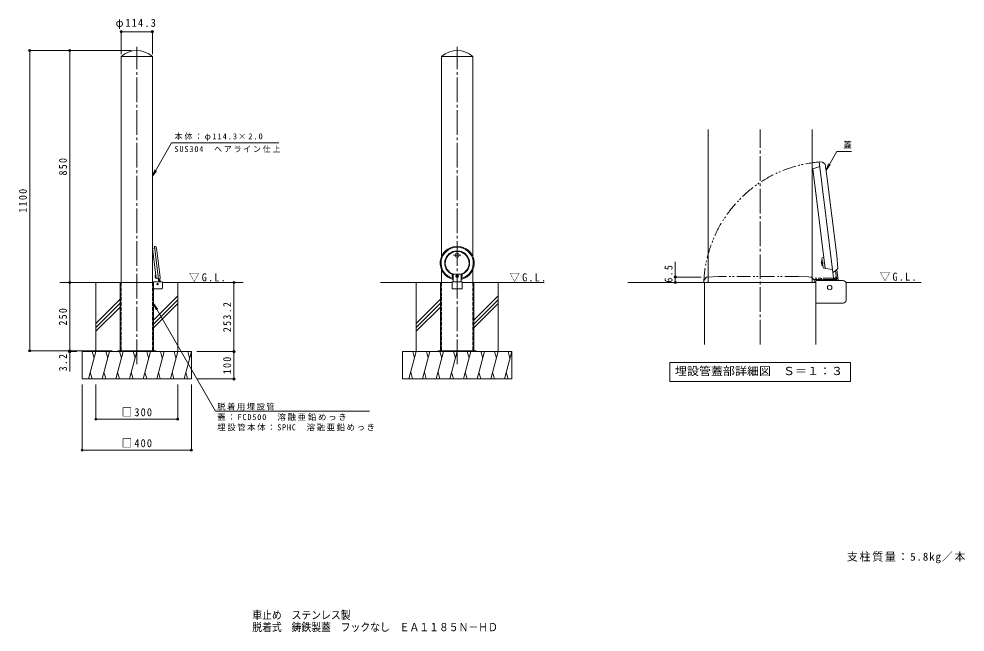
# Model space of a CAD drawing. Units: millimetres at full size, sheet at 1:10, with parts at other scales. Extents: x -1642 to 1825, y -1369 to 878.
import ezdxf
from ezdxf.enums import TextEntityAlignment as Align

# ---------------------------------------------------------------- set-up
doc = ezdxf.new("R2010")
doc.units = ezdxf.units.MM
doc.header["$LTSCALE"] = 10
doc.header["$PDMODE"] = 32
doc.header["$PDSIZE"] = 8
for name, pattern in [('CHAIN1', [8, 5, -1, 1, -1]), ('CHAIN2', [12, 9, -1, 1, -1]), ('DASHED1', [1.8, 1.2, -0.6]), ('DOUBLE_CHAIN1', [8.8, 5, -1, 0.6, -0.6, 0.6, -1]), ('DOUBLE_CHAIN2', [12.8, 9, -1, 0.6, -0.6, 0.6, -1])]:
    doc.linetypes.add(name, pattern=pattern)
for name, color, linetype, lineweight in [('C-0', 4, 'Continuous', 9), ('C-1', 6, 'Continuous', 9), ('C-2', 3, 'Continuous', 9), ('C-3', 4, 'Continuous', 9), ('C-4', 7, 'Continuous', 9), ('C-5', 7, 'Continuous', 9), ('C-6', 2, 'Continuous', 9), ('C-7', 2, 'Continuous', 9), ('C-9', 7, 'Continuous', 9), ('C-B', 2, 'Continuous', 9), ('C-E', 6, 'Continuous', 9), ('D-0', 4, 'Continuous', 9), ('D-1', 6, 'Continuous', 9), ('D-2', 3, 'Continuous', 9), ('D-4', 7, 'Continuous', 9), ('D-5', 7, 'Continuous', 9), ('D-6', 2, 'Continuous', 9), ('D-9', 7, 'DOUBLE_CHAIN1', 9), ('D-B', 2, 'Continuous', 9), ('D-E', 4, 'Continuous', 9)]:
    doc.layers.add(name, color=color, linetype=linetype, lineweight=lineweight)
doc.layers.add('F-5_F-5ﾚｲﾔ', color=2, linetype='Continuous')
doc.styles.add('ＭＳ ゴシック', font='')
doc.styles.get('ＭＳ ゴシック').set_extended_font_data('MS Gothic')

msp = doc.modelspace()

# ---------------------------------------------------------------- linework, layer by layer
at = {"layer": 'C-0', "color": 7, "linetype": 'CHAIN2'}
for p, q in [((-1210, -386.84), (-1210, 774.89)), ((-35.92, -386.84), (-35.92, 774.89)), ((-22.19, 11.8), (-49.65, 11.81)), ((-31.38, -65), (-40.46, -65))]:
    msp.add_line(p, q, dxfattribs=at)
at = {"layer": 'C-0'}
for p, q in [((-1152.16, 36.97), (-1144.4, 39.38)), ((-1152.16, 36.97), (-1138.7, -72.68)), ((-1130.1, -77.08), (-1145.01, 44.35)), ((-1141.45, 44.08), (-1144.76, 44.57)), ((-1138.69, 42.1), (-1141.45, 44.08)), ((-1138.69, 42.1), (-1136.55, 28.76)), ((-1125.85, -58.35), (-1136.55, 28.76)), ((-1124.63, -72.39), (-1125.85, -58.35)), ((-53.42, -72.65), (-53.92, -62.81)), ((-52.78, -58.74), (-48.63, -58.08)), ((-51.42, -76.6), (-51.42, -62.81)), ((-19.06, -58.74), (-23.21, -58.08)), ((-20.42, -76.6), (-20.42, -62.81)), ((-18.42, -72.65), (-17.92, -62.81)), ((-1130.1, -77.08), (-1127.08, -75.4)), ((-1127.08, -75.4), (-1125.66, -73.82)), ((-1125.66, -73.82), (-1124.63, -72.39)), ((-53.42, -72.65), (-51.42, -76.6)), ((-18.42, -72.65), (-20.42, -76.6))]:
    msp.add_line(p, q, dxfattribs=at)
msp.add_lwpolyline([(-1130.51, -73.77), (-1135.62, -73.13), (-1138.7, -72.68)], dxfattribs=at)
msp.add_arc((-1144.81, 44.38), 0.2, 75.79398, 187, dxfattribs=at)
for centre, major_axis, start_param, end_param in [((-35.92, -16.98), (-62.3, 0), 1.8222333, 7.6025447), ((-35.92, -16.98), (-59, 0), 1.8719374, 7.5528405), ((-35.92, -16.98), (-45.5, 0), 1.9503156, 7.4744624), ((-35.92, -16.98), (-43.5, 0), 1.8674119, 7.557366), ((-45.92, -62.81), (-8, 0), 5.74195, 6.2831853), ((-45.92, -62.81), (-5.5, 0), 5.2285346, 6.2831853), ((-25.92, -62.81), (-5.5, 0), 3.1415927, 4.1962434), ((-25.92, -62.81), (-8, 0), 3.1415927, 3.682828)]:
    msp.add_ellipse(centre, major_axis=major_axis, ratio=0.988, start_param=start_param, end_param=end_param, dxfattribs=at)
at = {"layer": 'C-1'}
for p, q in [((-1271.3, -338.19), (-1271.3, -88.19)), ((-1148.7, -88.19), (-1271.28, -88.19)), ((-1148.7, -338.19), (-1148.7, -88.19)), ((-1115.5, -89.19), (-1115.5, -107.59)), ((-97.22, -338.19), (-97.22, -88.19)), ((-54.22, -88.19), (-97.22, -88.19)), ((-54.22, -85.89), (-17.62, -85.89)), ((-54.22, -110.89), (-54.22, -85.89)), ((25.38, -88.19), (-17.62, -88.19)), ((25.38, -338.19), (25.38, -88.19)), ((-1118.8, -110.89), (-1148.7, -110.89)), ((-1140, -338.19), (-1280, -338.19)), ((-1280, -338.19), (-1280, -341.39)), ((-1140, -341.39), (-1140, -338.19)), ((34.08, -338.19), (-105.92, -338.19)), ((-105.92, -338.19), (-105.92, -341.39)), ((34.08, -341.39), (34.08, -338.19))]:
    msp.add_line(p, q, dxfattribs=at)
at = {"layer": 'C-1', "linetype": 'DASHED1'}
for p, q in [((-1269, -338.19), (-1269, -88.19)), ((-1151, -338.19), (-1151, -88.19)), ((-94.92, -338.19), (-94.92, -88.19)), ((23.08, -338.19), (23.08, -88.19)), ((-1222.5, -338.19), (-1222.5, -341.39)), ((-1197.5, -338.19), (-1197.5, -341.39)), ((-48.42, -338.19), (-48.42, -341.39)), ((-23.42, -338.19), (-23.42, -341.39))]:
    msp.add_line(p, q, dxfattribs=at)
at = {"layer": 'C-1'}
for points in [[(-1148.7, -88.19), (-1148.7, -85.89), (-1118.8, -85.89)], [(-54.22, -110.89), (-17.62, -110.89), (-17.62, -85.89)]]:
    msp.add_lwpolyline(points, dxfattribs=at)
for centre, start, end in [((-1118.8, -89.19), 0, 90), ((-1118.8, -107.59), 270, 0)]:
    msp.add_arc(centre, 3.3, start, end, dxfattribs=at)
at = {"layer": 'C-2'}
for p, q in [((-1267.15, -88.19), (-1267.15, 740.24)), ((-1267.15, 740.24), (-1152.85, 740.24)), ((-1152.85, 740.24), (-1152.85, -88.19)), ((-93.07, 740.24), (21.23, 740.24)), ((-93.07, 7.52), (-93.07, 740.24)), ((21.23, 740.24), (21.23, 7.52)), ((-93.07, -88.19), (-93.07, -41.49)), ((21.23, -41.49), (21.23, -88.19))]:
    msp.add_line(p, q, dxfattribs=at)
at = {"layer": 'C-2', "linetype": 'DASHED1'}
for p, q in [((-1267.15, -88.19), (-1267.15, -338.19)), ((-1152.85, -88.19), (-1152.85, -338.19)), ((-93.07, -88.19), (-93.07, -338.19)), ((21.23, -88.19), (21.23, -338.19))]:
    msp.add_line(p, q, dxfattribs=at)
at = {"layer": 'C-2'}
for centre in [(-1210, 675.31), (-35.92, 675.31)]:
    msp.add_arc(centre, 86.5, 48.64723, 131.35277, dxfattribs=at)
at = {"layer": 'C-3'}
for p, q in [((-42.92, 10.76), (-42.92, 12.85)), ((-28.92, 10.81), (-28.92, 12.81))]:
    msp.add_line(p, q, dxfattribs=at)
for centre, start, end in [((-35.92, 12.81), 0, 179.66042), ((-35.92, 10.81), 180.33958, 0)]:
    msp.add_arc(centre, 7, start, end, dxfattribs=at)
at = {"layer": 'C-4'}
for p, q in [((-1267.15, 833.74), (-1267.15, 749.01)), ((-1152.85, 833.74), (-1152.85, 749.01)), ((-1267.15, 830.74), (-1152.85, 830.74)), ((-1605.44, 761.81), (-1230, 761.81)), ((-1602.44, 761.81), (-1602.44, -338.19)), ((-1455.69, -88.19), (-1455.69, 761.81)), ((-1455.69, -88.19), (-1455.69, -338.19)), ((-853.9, -88.19), (-853.9, -341.39)), ((-1605.44, -338.19), (-1300, -338.19)), ((-1458.69, -341.39), (-1430, -341.39)), ((-1455.69, -338.19), (-1455.69, -341.39)), ((-1455.69, -341.39), (-1455.69, -414.5)), ((-850.9, -341.39), (-990, -341.39)), ((-853.9, -341.39), (-853.9, -441.39)), ((-850.9, -441.39), (-990, -441.39)), ((-1410, -705.29), (-1410, -461.39)), ((-1360, -591.7), (-1360, -461.39)), ((-1060, -591.7), (-1060, -461.39)), ((-1010, -705.29), (-1010, -461.39)), ((-1360, -588.7), (-1060, -588.7)), ((-1410, -702.29), (-1010, -702.29))]:
    msp.add_line(p, q, dxfattribs=at)
for p in [(-1267.15, 830.74), (-1152.85, 830.74), (-1602.44, 761.81), (-1455.69, 761.81), (-1455.69, -88.19), (-853.9, -88.19), (-1602.44, -338.19), (-1455.69, -338.19), (-1455.69, -341.39), (-853.9, -341.39), (-853.9, -441.39), (-1360, -588.7), (-1060, -588.7), (-1410, -702.29), (-1010, -702.29)]:
    msp.add_point(p, dxfattribs=at)
at = {"layer": 'C-5'}
for p, q in [((-1152.85, 301.51), (-1082.21, 423.86)), ((-1082.21, 423.86), (-689.45, 423.86)), ((-1152.85, 301.51), (-1143.28, 324.61)), ((-1152.85, 301.51), (-1137.63, 321.34)), ((-1148.7, -165.52), (-1139.13, -188.61)), ((-1148.7, -165.52), (-921.23, -559.5)), ((-1148.7, -165.52), (-1133.48, -185.35)), ((-357.09, -559.5), (-921.23, -559.5))]:
    msp.add_line(p, q, dxfattribs=at)
at = {"layer": 'C-6', "linetype": 'CHAIN1'}
msp.add_line((-1142.78, -66.81), (-1139.47, -66.41), dxfattribs=at)
at = {"layer": 'C-6'}
for p, q in [((-1142.02, -63.7), (-1142.72, -64.59)), ((-1142.72, -64.59), (-1141.72, -64.47)), ((-1142.18, -68.96), (-1142.72, -64.59)), ((-1142.18, -68.96), (-1141.19, -68.83)), ((-1141.29, -69.65), (-1142.18, -68.96)), ((-1142.02, -63.7), (-1141.82, -63.67)), ((-1141.29, -69.65), (-1142.02, -63.7)), ((-1141.82, -63.67), (-1141.09, -69.63)), ((-50.92, -85.89), (-50.92, -62.73)), ((-25.92, -57.79), (-45.92, -57.79)), ((-20.92, -62.73), (-20.92, -85.89)), ((-1141.29, -69.65), (-1141.09, -69.63)), ((-1125.79, -85.89), (-1127.08, -75.4)), ((-1124.18, -85.89), (-1125.66, -73.82))]:
    msp.add_line(p, q, dxfattribs=at)
msp.add_arc((-1126.12, -82.41), 1.5, 273.17745, 7, dxfattribs=at)
for centre, start_param, end_param in [((-45.92, -62.73), 4.712389, 6.2831853), ((-25.92, -62.73), 3.1415927, 4.712389)]:
    msp.add_ellipse(centre, major_axis=(-5, 0), ratio=0.988, start_param=start_param, end_param=end_param, dxfattribs=at)
at = {"layer": 'C-7'}
for p, q in [((-35.92, -63.29), (-37.42, -64.14)), ((-34.42, -64.14), (-35.92, -63.29)), ((-34.42, -65.85), (-35.92, -66.71)), ((-34.42, -65.85), (-34.42, -64.14))]:
    msp.add_line(p, q, dxfattribs=at)
msp.add_lwpolyline([(-35.92, -66.71), (-37.42, -65.85), (-37.42, -64.14)], dxfattribs=at)
for major_axis in [(-4.75, 0), (-4.25, 0)]:
    msp.add_ellipse((-35.92, -65), major_axis=major_axis, ratio=0.988, dxfattribs=at)
at = {"layer": 'C-9'}
for p, q in [((-50.92, -62.83), (-50.92, -79.49)), ((-20.92, -62.83), (-20.92, -77.73)), ((-1130.1, -77.08), (-1129.02, -85.89))]:
    msp.add_line(p, q, dxfattribs=at)
msp.add_arc((-1129.6, -81.11), 3.2, 277, 7, dxfattribs=at)
at = {"layer": 'C-B'}
for p, q in [((-1142.06, -61.69), (-1141.73, -60.89)), ((-1142.06, -61.69), (-1141.82, -63.67)), ((-1140.17, -60.7), (-1141.73, -60.89)), ((-1138.77, -72.11), (-1140.32, -72.3))]:
    msp.add_line(p, q, dxfattribs=at)
msp.add_lwpolyline([(-1141.09, -69.63), (-1140.85, -71.61), (-1140.32, -72.3)], dxfattribs=at)
at = {"layer": 'C-E'}
for p, q in [((-1269.43, -88.19), (-1491.5, -88.19)), ((-1360, -341.39), (-1360, -88.19)), ((-1115.66, -88.19), (-820.32, -88.19)), ((-1060, -341.39), (-1060, -88.19)), ((-97.22, -88.19), (-317.42, -88.19)), ((-185.92, -341.39), (-185.92, -88.19)), ((25.38, -88.19), (282.68, -88.19)), ((114.08, -341.39), (114.08, -88.19)), ((-1060, -137.27), (-1148.7, -225.97)), ((114.08, -137.27), (25.38, -225.97)), ((-1271.3, -149.69), (-1360, -238.39)), ((-1271.3, -163.83), (-1360, -252.53)), ((-1060, -151.41), (-1148.7, -240.11)), ((-1060, -165.55), (-1148.7, -254.25)), ((-97.22, -149.69), (-185.92, -238.39)), ((-97.22, -163.83), (-185.92, -252.53)), ((114.08, -151.41), (25.38, -240.11)), ((114.08, -165.55), (25.38, -254.25)), ((-1271.3, -177.97), (-1360, -266.67)), ((-97.22, -177.97), (-185.92, -266.67)), ((-1410, -341.39), (-1010, -341.39)), ((-1410, -441.39), (-1410, -341.39)), ((-1360, -341.39), (-1386.8, -441.39)), ((-1373.05, -341.39), (-1366.52, -365.74)), ((-1310, -341.39), (-1336.8, -441.39)), ((-1323.05, -341.39), (-1316.52, -365.74)), ((-1260, -341.39), (-1286.8, -441.39)), ((-1273.05, -341.39), (-1266.52, -365.74)), ((-1210, -341.39), (-1236.8, -441.39)), ((-1223.05, -341.39), (-1216.52, -365.74)), ((-1160, -341.39), (-1186.8, -441.39)), ((-1173.05, -341.39), (-1166.52, -365.74)), ((-1110, -341.39), (-1136.8, -441.39)), ((-1123.05, -341.39), (-1116.52, -365.74)), ((-1060, -341.39), (-1086.8, -441.39)), ((-1073.05, -341.39), (-1066.52, -365.74)), ((-1010, -341.39), (-1036.8, -441.39)), ((-1023.05, -341.39), (-1016.52, -365.74)), ((-1010, -441.39), (-1010, -341.39)), ((-235.92, -341.39), (164.08, -341.39)), ((-235.92, -441.39), (-235.92, -341.39)), ((-185.92, -341.39), (-212.71, -441.39)), ((-198.97, -341.39), (-192.44, -365.74)), ((-135.92, -341.39), (-162.71, -441.39)), ((-148.97, -341.39), (-142.44, -365.74)), ((-85.92, -341.39), (-112.71, -441.39)), ((-98.97, -341.39), (-92.44, -365.74)), ((-35.92, -341.39), (-62.71, -441.39)), ((-48.97, -341.39), (-42.44, -365.74)), ((14.08, -341.39), (-12.71, -441.39)), ((1.03, -341.39), (7.56, -365.74)), ((64.08, -341.39), (37.29, -441.39)), ((51.03, -341.39), (57.56, -365.74)), ((114.08, -341.39), (87.29, -441.39)), ((101.03, -341.39), (107.56, -365.74)), ((164.08, -341.39), (137.29, -441.39)), ((151.03, -341.39), (157.56, -365.74)), ((164.08, -441.39), (164.08, -341.39)), ((-1410, -441.39), (-1010, -441.39)), ((-1373.75, -441.39), (-1380.27, -417.04)), ((-1323.75, -441.39), (-1330.27, -417.04)), ((-1273.75, -441.39), (-1280.27, -417.04)), ((-1223.75, -441.39), (-1230.27, -417.04)), ((-1173.75, -441.39), (-1180.27, -417.04)), ((-1123.75, -441.39), (-1130.27, -417.04)), ((-1073.75, -441.39), (-1080.27, -417.04)), ((-1023.75, -441.39), (-1030.27, -417.04)), ((-235.92, -441.39), (164.08, -441.39)), ((-199.67, -441.39), (-206.19, -417.04)), ((-149.67, -441.39), (-156.19, -417.04)), ((-99.67, -441.39), (-106.19, -417.04)), ((-49.67, -441.39), (-56.19, -417.04)), ((0.33, -441.39), (-6.19, -417.04)), ((50.33, -441.39), (43.81, -417.04)), ((100.33, -441.39), (93.81, -417.04)), ((150.33, -441.39), (143.81, -417.04))]:
    msp.add_line(p, q, dxfattribs=at)
at = {"layer": 'C-E', "color": 4}
msp.add_circle((-1133.6, -93.69), 2.5, dxfattribs=at)
at = {"layer": 'D-0', "color": 7, "linetype": 'CHAIN2'}
msp.add_line((1074.36, -314.94), (1074.36, 472.27), dxfattribs=at)
at = {"layer": 'D-0'}
for p, q in [((1340.7, -51.16), (1291, 353.63)), ((1302.87, 352.71), (1291.82, 354.35)), ((1312.07, 346.11), (1302.87, 352.71)), ((1267.15, 329.01), (1293.03, 337.06)), ((1267.15, 329.01), (1312.03, -36.47)), ((1312.07, 346.11), (1319.21, 301.65)), ((1354.86, 11.29), (1319.21, 301.65)), ((1358.93, -35.5), (1354.86, 11.29)), ((1340.7, -51.16), (1350.76, -45.55)), ((1350.76, -45.55), (1355.48, -40.27)), ((1355.48, -40.27), (1358.93, -35.5))]:
    msp.add_line(p, q, dxfattribs=at)
at = {"layer": 'D-0', "linetype": 'DOUBLE_CHAIN1'}
for p, q in [((877.7, -68.19), (922.69, -66.53)), ((1215.24, -66.53), (922.69, -66.53)), ((1275.5, -88.19), (867.67, -88.19))]:
    msp.add_line(p, q, dxfattribs=at)
for points in [[(877.7, -68.19), (870.03, -76.53), (867.05, -87.29)], [(1275.5, -88.19), (1271.15, -77.53), (1266.49, -72.19), (1262.18, -68.19), (1251.14, -67.8), (1215.24, -66.53)]]:
    msp.add_lwpolyline(points, dxfattribs=at)
at = {"layer": 'D-0'}
msp.add_lwpolyline([(1339.34, -40.11), (1322.29, -37.99), (1312.03, -36.47)], dxfattribs=at)
at = {"layer": 'D-0', "linetype": 'DOUBLE_CHAIN1'}
for centre, radius, start, end in [((1329.03, -106.53), 461.72, 94.7244, 177.7244), ((867.67, -87.53), 0.667, 158.79398, 270)]:
    msp.add_arc(centre, radius, start, end, dxfattribs=at)
at = {"layer": 'D-0'}
msp.add_arc((1291.66, 353.71), 0.667, 75.79398, 187, dxfattribs=at)
at = {"layer": 'D-1'}
for p, q in [((870.03, -314.94), (870.03, -88.19)), ((1278.62, -88.19), (870.1, -88.19)), ((1278.7, -314.94), (1278.7, -88.19)), ((1389.36, -91.53), (1389.36, -152.86)), ((1378.36, -163.86), (1278.7, -163.86))]:
    msp.add_line(p, q, dxfattribs=at)
msp.add_lwpolyline([(1278.62, -88.19), (1278.7, -88.19), (1278.7, -80.53), (1378.36, -80.53)], dxfattribs=at)
for centre, start, end in [((1378.36, -91.53), 0, 90), ((1378.36, -152.86), 270, 0)]:
    msp.add_arc(centre, 11, start, end, dxfattribs=at)
at = {"layer": 'D-2'}
for p, q in [((883.86, -88.19), (883.86, 472.27)), ((1264.86, 472.27), (1264.86, -88.19))]:
    msp.add_line(p, q, dxfattribs=at)
at = {"layer": 'D-4'}
for p, q in [((763.45, -11.82), (763.45, -88.19)), ((760.45, -68.19), (857.7, -68.19)), ((760.45, -88.19), (850.1, -88.19))]:
    msp.add_line(p, q, dxfattribs=at)
for p in [(763.45, -68.19), (763.45, -88.19)]:
    msp.add_point(p, dxfattribs=at)
at = {"layer": 'D-5'}
for p, q in [((1315.64, 323.88), (1354.94, 391.95)), ((1354.94, 391.95), (1409.14, 391.95)), ((1315.64, 323.88), (1325.21, 346.98)), ((1315.64, 323.88), (1330.86, 343.72)), ((743.86, -381.1), (1404.86, -381.1)), ((743.86, -381.1), (743.86, -451.1)), ((1404.86, -381.1), (1404.86, -451.1)), ((743.86, -451.1), (1404.86, -451.1))]:
    msp.add_line(p, q, dxfattribs=at)
at = {"layer": 'D-6', "linetype": 'CHAIN1'}
msp.add_line((1298.44, -16.92), (1309.46, -15.57), dxfattribs=at)
at = {"layer": 'D-6'}
for p, q in [((1300.97, -6.54), (1298.64, -9.51)), ((1298.64, -9.51), (1301.95, -9.1)), ((1300.43, -24.06), (1298.64, -9.51)), ((1300.43, -24.06), (1303.74, -23.66)), ((1303.4, -26.39), (1300.43, -24.06)), ((1300.97, -6.54), (1301.63, -6.45)), ((1303.4, -26.39), (1300.97, -6.54)), ((1301.63, -6.45), (1304.07, -26.31)), ((1303.4, -26.39), (1304.07, -26.31)), ((1355.05, -80.53), (1350.76, -45.55)), ((1360.43, -80.53), (1355.48, -40.27))]:
    msp.add_line(p, q, dxfattribs=at)
at = {"layer": 'D-6', "color": 6}
for p, q in [((875.8, -88.19), (589.99, -88.19)), ((1388.84, -88.19), (1664.24, -88.19))]:
    msp.add_line(p, q, dxfattribs=at)
at = {"layer": 'D-6', "color": 6, "linetype": 'DOUBLE_CHAIN2'}
msp.add_line((1264.86, -88.19), (1278.7, -88.19), dxfattribs=at)
at = {"layer": 'D-6', "linetype": 'DOUBLE_CHAIN1'}
for p, q in [((1353.42, -72.19), (1266.49, -72.19)), ((1299.7, -77.53), (1271.15, -77.53)), ((1299.75, -80.53), (1299.75, -77.19)), ((1353.42, -80.53), (1353.42, -72.19))]:
    msp.add_line(p, q, dxfattribs=at)
at = {"layer": 'D-6'}
msp.add_arc((1353.97, -68.93), 5, 273.17745, 7, dxfattribs=at)
at = {"layer": 'D-6', "linetype": 'DOUBLE_CHAIN1'}
msp.add_arc((1294.75, -77.19), 5, 0, 90, dxfattribs=at)
at = {"layer": 'D-9', "linetype": 'Continuous'}
msp.add_line((1340.7, -51.16), (1344.31, -80.53), dxfattribs=at)
at = {"layer": 'D-9'}
for p, q in [((1353.42, -77.53), (1299.75, -77.53)), ((1319.86, -80.53), (1319.86, -77.53)), ((1338.2, -80.53), (1338.2, -77.53)), ((1353.36, -80.53), (1353.36, -77.53))]:
    msp.add_line(p, q, dxfattribs=at)
at = {"layer": 'D-9', "linetype": 'Continuous'}
msp.add_arc((1342.35, -64.59), 10.67, 277, 7, dxfattribs=at)
at = {"layer": 'D-9'}
msp.add_arc((1289.03, -88.19), 10.67, 45.95154, 90, dxfattribs=at)
at = {"layer": 'D-B'}
for p, q in [((1300.82, 0.16), (1301.94, 2.82)), ((1300.82, 0.16), (1301.63, -6.45)), ((1307.13, 3.46), (1301.94, 2.82)), ((1311.8, -34.59), (1306.62, -35.23))]:
    msp.add_line(p, q, dxfattribs=at)
msp.add_lwpolyline([(1304.07, -26.31), (1304.88, -32.92), (1306.62, -35.23)], dxfattribs=at)
at = {"layer": 'D-E'}
msp.add_circle((1329.03, -106.53), 8.33, dxfattribs=at)

# ---------------------------------------------------------------- texts
at = {"layer": 'C-4', "color": 2, "char_height": 29.33, "attachment_point": 7, "style": 'ＭＳ ゴシック'}
for s, insert in [('\\T1.23;\\W0.95;φ114.3', (-1287.5, 840.74)), ('\\T1.21;\\W0.95;□300', (-1265, -578.7)), ('\\T1.21;\\W0.95;□400', (-1265, -692.29))]:
    msp.add_mtext(s, dxfattribs=dict(at, insert=insert))
at = {"layer": 'C-4', "color": 2, "char_height": 29.33, "attachment_point": 7, "rotation": 90, "style": 'ＭＳ ゴシック'}
for s, insert in [('\\T1.27;\\W0.9;850', (-1465.69, 304.31)), ('\\T1.28;\\W0.9;1100', (-1612.44, 168.06)), ('\\T1.28;\\W0.9;253.2', (-863.9, -269.79)), ('\\T1.27;\\W0.9;250', (-1465.69, -245.69)), ('\\T1.27;\\W0.9;3.2', (-1465.69, -413.47)), ('\\T1.27;\\W0.9;100', (-863.9, -423.89))]:
    msp.add_mtext(s, dxfattribs=dict(at, insert=insert))
at = {"layer": 'C-5', "char_height": 21.99, "attachment_point": 7, "style": 'ＭＳ ゴシック'}
for s, insert in [('\\T1.26;\\W0.95;本体：φ114.3×2.0', (-1071.85, 430.52)), ('\\T1.22;\\W0.95;SUS304\u3000ヘアライン仕上', (-1071.85, 387.45)), ('\\T1.17;脱着用埋設管', (-915.3, -556.66)), ('\\T1.21;蓋：FCD500\u3000溶融亜鉛めっき', (-915.3, -594.66)), ('\\T1.19;埋設管本体：SPHC\u3000溶融亜鉛めっき', (-915.3, -632.13))]:
    msp.add_mtext(s, dxfattribs=dict(at, insert=insert))
at = {"layer": 'C-5', "color": 2, "char_height": 29.33, "attachment_point": 7, "style": 'ＭＳ ゴシック'}
for s, insert in [('\\T1.22;\\W0.95;▽G.L.', (-1018.51, -86.58)), ('\\T1.22;\\W0.95;▽G.L.', (155.57, -86.58)), ('\\T1.16;支柱質量：5.8kg／本', (1392.14, -1116.9))]:
    msp.add_mtext(s, dxfattribs=dict(at, insert=insert))
at = {"layer": 'D-4', "color": 2, "insert": (753.45, -88.19), "char_height": 29.33, "attachment_point": 7, "rotation": 90, "style": 'ＭＳ ゴシック'}
msp.add_mtext('\\T1.27;\\W0.9;6.5', dxfattribs=at)
at = {"layer": 'D-5', "style": 'ＭＳ ゴシック'}
msp.add_text('蓋', height=21.99, dxfattribs=at).set_placement((1379.14, 398.62), align=Align.BOTTOM_LEFT)
at = {"layer": 'D-5', "color": 2, "style": 'ＭＳ ゴシック', "width": 1.1}
msp.add_text('埋設管蓋部詳細図\u3000Ｓ＝１：３', height=29.33, dxfattribs=at).set_placement((761.86, -436.1), align=Align.BOTTOM_LEFT)
at = {"layer": 'D-5', "color": 2, "insert": (1512.78, -84.11), "char_height": 29.33, "attachment_point": 7, "style": 'ＭＳ ゴシック'}
msp.add_mtext('\\T1.22;\\W0.95;▽G.L.', dxfattribs=at)
at = {"layer": 'F-5_F-5ﾚｲﾔ', "style": 'ＭＳ ゴシック', "width": 0.9}
for s, p in [('車止め\u3000ステンレス製', (-786.82, -1330.01)), ('脱着式\u3000鋳鉄製蓋\u3000フックなし\u3000ＥＡ１１８５Ｎ－ＨＤ', (-786.82, -1374.31))]:
    msp.add_text(s, height=29.33, dxfattribs=at).set_placement(p, align=Align.BOTTOM_LEFT)

doc.saveas('drawing.dxf')
